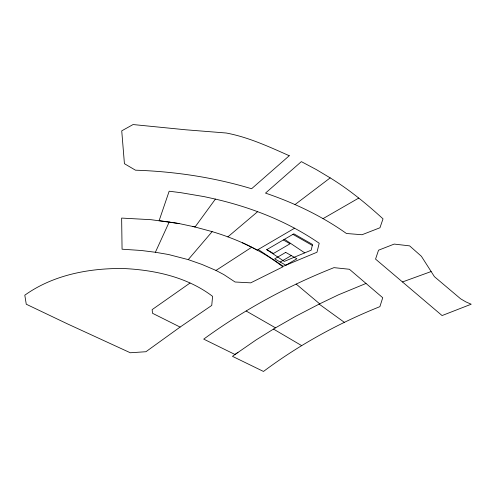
<?xml version="1.0" encoding="UTF-8"?>
<svg xmlns="http://www.w3.org/2000/svg" width="496" height="496" viewBox="0 0 496 496"><rect width="100%" height="100%" fill="white"/><g stroke="black" fill="none" stroke-linecap="round" stroke-linejoin="round"><path stroke-width="0.74" d="M179.037 223.547L151.075 219.697L121.644 218.079L122.066 249.203L141.273 250.486L155.391 252.266L169.217 222.01L179.037 223.547L195.064 226.976L215.4 199.088C252.204 207.688 287.996 221.687 319.207 243.257L316.981 252.241L283.272 266.296L258.23 249.482M155.391 252.266L168.59 254.529L188.238 259.631L212.158 231.632C227.707 236.282 242.904 242.308 257.145 250.108L294.667 228.166M227.875 236.877L257.66 211.649M295.002 204.594L330.187 177.884C349.234 189.59 366.532 203.831 383.024 218.86L379.955 227.769L362.018 234.738L346.437 233.492C321.743 215.977 294.116 202.839 265.503 193.105L301.357 161.628L316.516 169.688L330.187 177.884M237.962 352.352L232.475 356.345L263.481 371.448C299.162 344.788 338.551 323.169 379.886 306.652L382.732 297.724L349.413 269.272L333.963 267.642C287.798 285.876 243.815 309.851 203.713 339.121L235.005 354.497L256.234 339.828L275.509 327.831L295.647 316.305L319.672 303.843L296.137 284.041M180.104 327.081L211.755 305.424L212.579 296.348C187.296 277.053 154.671 269.973 123.423 268.516C89.125 268.1 53.14 274.92 24.8 295.194L26.269 304.228L67.499 323.9L130.293 352.761L145.917 351.726L180.104 327.081L152.52 313.286L152.142 309.628L190.018 283.042M188.238 259.631L201.909 264.418L215.983 270.438L251.726 247.237M266.774 249.649L293.849 233.808L312.554 244.472L311.141 250.201L284.27 261.404L266.774 249.649L273.482 253.475L290.042 243.784L283.334 239.965M280.259 262.037L291.301 255.576M323.008 218.655L358.769 198.059M366.017 283.452L338.433 294.835L319.139 304.098L344.391 322.375M402.492 281.951L431.148 271.541L434.415 276.663L460.617 298.803L465.911 301.903L471.2 304.215L442.079 315.561L375.553 259.104L378.535 250.201L394.202 244.082L409.628 245.873L421.389 256.283L431.148 271.541M169.217 222.01L159.123 220.646L169.167 191.208L181.152 192.733L204.178 196.633L215.4 199.088M192.622 226.356L212.158 231.632M215.983 270.438L223.851 274.598L235.073 282.001L250.722 282.85L282.844 266.873C270.5 257.04 256.668 249.277 242.346 242.742M292.919 234.354L312.325 245.415M246.19 311.029L275.509 327.831M273.507 329.084L301.649 345.613M284.499 239.283L304.73 252.873M289.267 155.725L251.59 188.74C213.912 177.363 174.772 171.486 135.47 170.184L124.428 163.705L121.737 130.839L133.071 124.552L185.752 129.791L226.226 133.009C248.242 137.125 268.894 146.667 289.267 155.725M285.708 252.39L274.666 258.85L285.851 265.224L296.893 258.763L285.708 252.39"/></g></svg>
